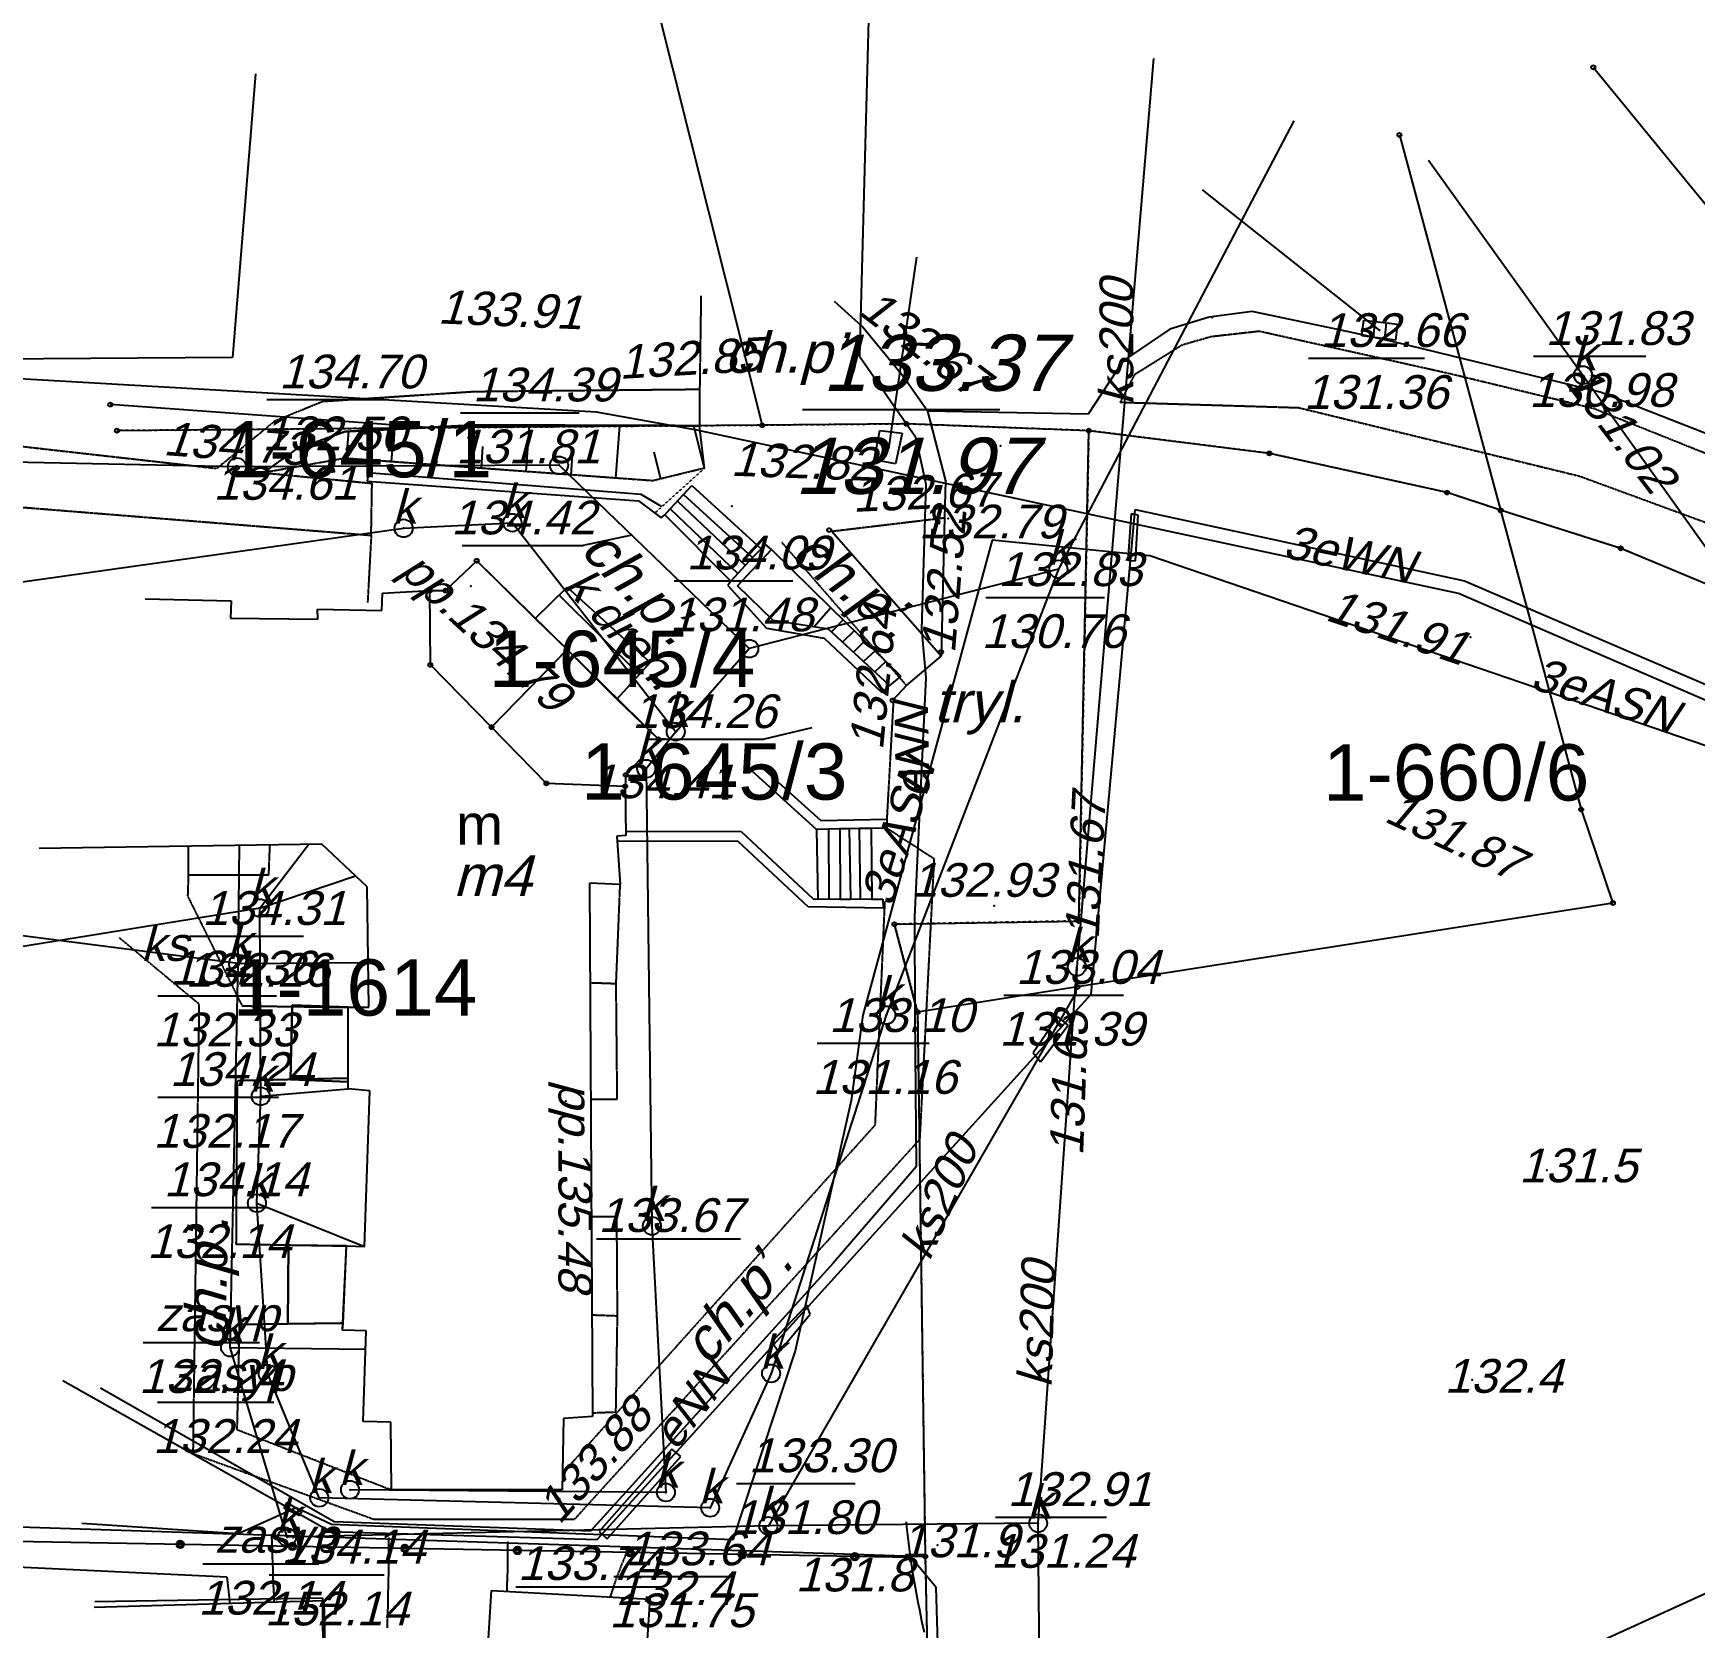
# Model space of a CAD drawing. Header units: millimetres. Extents: x -105266 to 178069, y 491 to 168574.
# Drawn here: x 20663 to 28049, y 103076 to 110165 of the extents above; entities that cross this region are included whole.
import ezdxf
from ezdxf.enums import TextEntityAlignment as Align

# ---------------------------------------------------------------- set-up
doc = ezdxf.new("R2010")
doc.units = ezdxf.units.MM
for name, pattern in [('1', [0]), ('2', [3, 2, -1]), ('BGT', [0]), ('BUD', [0]), ('GDE', [0]), ('GUZ', [1.4, 0.7, -0.7]), ('KOC', [2.8, 2.1, -0.7]), ('KOJ', [0]), ('KOS', [2, 1, -1]), ('SCH', [0]), ('UBE', [2.1, 1.4, -0.7]), ('UPE', [0]), ('UPK', [0]), ('UPT', [0]), ('UPW', [0]), ('WRC', [0]), ('WRP', [4.5, 3, -1.5]), ('WSD', [2.45, 1.75, -0.7]), ('WSQ', [2.45, 1.75, -0.7])]:
    doc.linetypes.add(name, pattern=pattern)
for name, color, linetype in [('DZIALKI', 7, 'GDE'), ('EBTPO_L_2', 154, '1'), ('EBUOA_MZ_T_0', 14, 'Continuous'), ('EBUOA_T_0', 7, 'Continuous'), ('EBUPP_L_0', 7, '1'), ('EBUPP_MZ_L_1', 14, 'BUD'), ('NUMERY_DZIALEK', 7, 'Continuous'), ('PUNKTY', 7, 'Continuous'), ('SDROK_T_0', 7, 'Continuous'), ('SDROK_T_1', 11, 'Continuous'), ('SDRPK_L_0', 7, 'KOJ'), ('SDRPK_L_2', 11, 'KOC'), ('SDRPT_L_1', 7, '1'), ('SZOPO_L_0', 171, '1'), ('UEEOO_T_0', 1, 'Continuous'), ('UEEOO_T_1', 1, 'Continuous'), ('UEEOO_T_2', 1, 'Continuous'), ('UEEPB_L_0', 1, 'UBE'), ('UEEPON_L_0', 1, 'UPE'), ('UEEPON_L_8', 1, '2'), ('UKKOA_T_2', 23, 'Continuous'), ('UKKOC_T_0', 23, 'Continuous'), ('UKKOC_T_2', 14, 'Continuous'), ('UKKOO_T_0', 23, 'Continuous'), ('UKKOO_T_2', 14, 'Continuous'), ('UKKPA_L_0', 23, '1'), ('UKKPA_L_4', 14, '1'), ('UKKPOR_L_0', 14, 'UPK'), ('UTTOC_T_0', 30, 'Continuous'), ('UTTPA_L_0', 30, '1'), ('UTTPO_L_0', 30, 'UPT'), ('UWWPO_L_0', 5, 'UPW'), ('UZYTKI', 90, 'GUZ'), ('WUKOS_T_1', 34, 'Continuous'), ('WUKOS_T_2', 34, 'Continuous'), ('WUKOS_T_4', 34, 'Continuous'), ('WUKPS_L_0', 34, '1'), ('WUKPS_L_2', 34, '1'), ('WUKPS_L_8', 34, '1'), ('WWRPH_L_0', 23, 'WRC'), ('WWRPH_L_1', 23, 'WRP')]:
    doc.layers.add(name, color=color, linetype=linetype)
doc.styles.get("Standard").update_dxf_attribs({"font": 'arial.ttf'})

# ---------------------------------------------------------------- blocks, each defined once
blk = doc.blocks.new('GRO')
at = {"linetype": 'Continuous'}
blk.add_circle((0, 0), 0.09, dxfattribs=at)
blk = doc.blocks.new('WSU')
at = {"linetype": 'Continuous'}
blk.add_circle((0, 0), 0.09, dxfattribs=at)

msp = doc.modelspace()

# ---------------------------------------------------------------- linework, layer by layer
at = {"layer": 'DZIALKI'}
for p, q in [((23401.92, 110417.63), (23902.92, 108421.63)), ((27597.92, 110012.63), (29822.92, 107294.63)), ((26735.92, 109712.63), (27185.92, 108043.63)), ((22434.92, 108409.63), (21004.92, 108513.63)), ((22434.92, 108409.63), (21034.92, 108397.63)), ((23902.92, 108421.63), (22434.92, 108409.63)), ((24544.92, 108427.63), (23902.92, 108421.63)), ((25354.92, 108397.63), (24544.92, 108427.63)), ((25310.92, 106217.63), (25354.92, 108397.63)), ((26157.92, 108296.63), (25354.92, 108397.63)), ((26947.92, 108122.63), (26157.92, 108296.63)), ((27185.92, 108043.63), (26947.92, 108122.63)), ((27185.92, 108043.63), (27543.92, 106713.63)), ((27719.92, 107874.63), (27185.92, 108043.63)), ((28467.92, 107561.63), (27719.92, 107874.63)), ((22495.92, 107686.63), (22633.92, 107819.63)), ((22633.92, 107819.63), (23035.92, 107424.63)), ((22427.92, 107356.63), (22424.92, 107686.63)), ((22424.92, 107686.63), (22495.92, 107686.63)), ((22699.92, 107079.63), (23035.92, 107424.63)), ((23035.92, 107424.63), (23441.92, 107025.63)), ((22699.92, 107079.63), (22427.92, 107356.63)), ((22943.92, 106829.63), (22699.92, 107079.63)), ((23441.92, 107025.63), (23296.92, 106866.63)), ((23293.92, 106816.63), (22943.92, 106829.63)), ((23296.92, 106866.63), (23293.92, 106816.63)), ((27543.92, 106713.63), (27684.92, 106297.63)), ((27684.92, 106297.63), (25304.92, 105924.63)), ((24490.92, 106203.63), (25310.92, 106217.63)), ((24593.92, 105812.63), (24490.92, 106203.63)), ((25304.92, 105924.63), (24593.92, 105812.63)), ((24593.92, 105812.63), (24627.92, 103392.63)), ((20509.92, 103527.63), (24627.92, 103392.63)), ((24627.92, 103392.63), (24680.92, 100854.63))]:
    msp.add_line(p, q, dxfattribs=at)
at = {"layer": 'EBTPO_L_2', "linetype": 'SCH'}
for p, q in [((22148.92, 108209.63), (22149.92, 108192.63)), ((23364.92, 108114.63), (22148.92, 108209.63)), ((22149.92, 108192.63), (22146.92, 108172.63)), ((22146.92, 108172.63), (23353.92, 108085.63)), ((23552.92, 108113.63), (23589.92, 108154.63)), ((23589.92, 108154.63), (23897.92, 107872.63)), ((23353.92, 108085.63), (23453.92, 108010.63)), ((23454.92, 108060.63), (23364.92, 108114.63)), ((23493.92, 108050.63), (23552.92, 108113.63)), ((23525.92, 108083.63), (23828.92, 107797.63)), ((23552.92, 108113.63), (23859.92, 107833.63)), ((23453.92, 108010.63), (23469.92, 108023.63)), ((23469.92, 108023.63), (23493.92, 108050.63)), ((23469.92, 108023.63), (23763.92, 107728.63)), ((23493.92, 108050.63), (23794.92, 107762.63)), ((23793.92, 107708.63), (23944.92, 107869.63)), ((23897.92, 107872.63), (23859.92, 107833.63)), ((23917.92, 107891.63), (23897.92, 107872.63)), ((23944.92, 107869.63), (23917.92, 107891.63)), ((23944.92, 107869.63), (24207.92, 107610.63)), ((23859.92, 107833.63), (23794.92, 107762.63)), ((22893.92, 107562.63), (23035.92, 107701.63)), ((23035.92, 107701.63), (23404.92, 107366.63)), ((23763.92, 107728.63), (23749.92, 107709.63)), ((23749.92, 107709.63), (23922.92, 107519.63)), ((23794.92, 107762.63), (23763.92, 107728.63)), ((23951.92, 107553.63), (23793.92, 107708.63)), ((23000.92, 107666.63), (23356.92, 107313.63)), ((24197.92, 107514.63), (23951.92, 107553.63)), ((24207.92, 107610.63), (24133.92, 107525.63)), ((24207.92, 107610.63), (24519.92, 107306.63)), ((24262.92, 107556.63), (24210.92, 107503.63)), ((23922.92, 107519.63), (24177.92, 107474.63)), ((24177.92, 107474.63), (24434.92, 107233.63)), ((24468.92, 107264.63), (24197.92, 107514.63)), ((24311.92, 107508.63), (24259.92, 107457.63)), ((24358.92, 107463.63), (24308.92, 107412.63)), ((24404.92, 107418.63), (24352.92, 107371.63)), ((23404.92, 107366.63), (23256.92, 107203.63)), ((24452.92, 107371.63), (24402.92, 107323.63)), ((24434.92, 107233.63), (24468.92, 107264.63)), ((24519.92, 107306.63), (24468.92, 107264.63)), ((23856.92, 106885.63), (23886.92, 106913.63)), ((24144.92, 106624.63), (23856.92, 106885.63)), ((23886.92, 106913.63), (24163.92, 106664.63)), ((24163.92, 106664.63), (24456.92, 106670.63)), ((24456.92, 106670.63), (24457.92, 106630.63)), ((23296.92, 106617.63), (23808.92, 106615.63)), ((23808.92, 106615.63), (24129.92, 106316.63)), ((24197.92, 106625.63), (24144.92, 106624.63)), ((24144.92, 106624.63), (24150.92, 106315.63)), ((24248.92, 106627.63), (24197.92, 106625.63)), ((24197.92, 106625.63), (24198.92, 106316.63)), ((24248.92, 106627.63), (24249.92, 106315.63)), ((24289.92, 106627.63), (24248.92, 106627.63)), ((24333.92, 106628.63), (24289.92, 106627.63)), ((24289.92, 106627.63), (24295.92, 106315.63)), ((24386.92, 106629.63), (24333.92, 106628.63)), ((24333.92, 106628.63), (24337.92, 106316.63)), ((24457.92, 106630.63), (24386.92, 106629.63)), ((24386.92, 106629.63), (24389.92, 106315.63)), ((23795.92, 106571.63), (23257.92, 106572.63)), ((24107.92, 106281.63), (23795.92, 106571.63)), ((24129.92, 106316.63), (24150.92, 106315.63)), ((24150.92, 106315.63), (24198.92, 106316.63)), ((24198.92, 106316.63), (24249.92, 106315.63)), ((24249.92, 106315.63), (24295.92, 106315.63)), ((24295.92, 106315.63), (24337.92, 106316.63)), ((24337.92, 106316.63), (24389.92, 106315.63)), ((24389.92, 106315.63), (24438.92, 106315.63)), ((24438.92, 106315.63), (24440.92, 106275.63)), ((24440.92, 106275.63), (24107.92, 106281.63))]:
    msp.add_line(p, q, dxfattribs=at)
at = {"layer": 'EBUPP_L_0', "linetype": '1'}
for p, q in [((22495.92, 107686.63), (22633.92, 107819.63)), ((22633.92, 107819.63), (22893.92, 107562.63)), ((21159.92, 107649.63), (21542.92, 107640.63)), ((21542.92, 107640.63), (21539.92, 107564.63)), ((22211.92, 107598.63), (22214.92, 107674.63)), ((22214.92, 107674.63), (22424.92, 107686.63)), ((22424.92, 107686.63), (22495.92, 107686.63)), ((21539.92, 107564.63), (21927.92, 107559.63)), ((21927.92, 107559.63), (21925.92, 107604.63)), ((21925.92, 107604.63), (22211.92, 107598.63)), ((22893.92, 107562.63), (23035.92, 107424.63)), ((23035.92, 107424.63), (23256.92, 107203.63)), ((23256.92, 107203.63), (23441.92, 107025.63)), ((23441.92, 107025.63), (23296.92, 106866.63)), ((23296.92, 106866.63), (23293.92, 106816.63)), ((23293.92, 106816.63), (23296.92, 106598.63)), ((23296.92, 106598.63), (23256.92, 106595.63)), ((23256.92, 106595.63), (23271.92, 106380.63)), ((21945.92, 106559.63), (20688.92, 106540.63)), ((22146.92, 106369.63), (21945.92, 106559.63)), ((22154.92, 105835.63), (22146.92, 106369.63)), ((23271.92, 106380.63), (23134.92, 106385.63)), ((23134.92, 106385.63), (23148.92, 104015.63)), ((21806.92, 105513.63), (21813.92, 105843.63)), ((21813.92, 105843.63), (22061.92, 105834.63)), ((22061.92, 105834.63), (22154.92, 105835.63)), ((22061.92, 105503.63), (21806.92, 105513.63)), ((22061.92, 105471.63), (22061.92, 105503.63)), ((22158.92, 105463.63), (22061.92, 105471.63)), ((22134.92, 104770.63), (22158.92, 105463.63)), ((21793.92, 104426.63), (21797.92, 104777.63)), ((21797.92, 104777.63), (22055.92, 104773.63)), ((22055.92, 104773.63), (22134.92, 104770.63)), ((22039.92, 104429.63), (21793.92, 104426.63)), ((22037.92, 104398.63), (22039.92, 104429.63)), ((22142.92, 104395.63), (22037.92, 104398.63)), ((22128.92, 103993.63), (22142.92, 104395.63)), ((23019.92, 104006.63), (23013.92, 103689.63)), ((23148.92, 104015.63), (23019.92, 104006.63)), ((22252.92, 103989.63), (22128.92, 103993.63)), ((22255.92, 103688.63), (22252.92, 103989.63)), ((23013.92, 103689.63), (22255.92, 103688.63)), ((20932.92, 103167.63), (21953.92, 103196.63)), ((21953.92, 103196.63), (21969.92, 102508.63)), ((22674.92, 102858.63), (22699.92, 103241.63)), ((22699.92, 103241.63), (23403.92, 103203.63)), ((23403.92, 103203.63), (23376.92, 102809.63))]:
    msp.add_line(p, q, dxfattribs=at)
at = {"layer": 'EBUPP_MZ_L_1', "linetype": 'BUD'}
for p, q in [((22495.92, 107686.63), (22633.92, 107819.63)), ((22633.92, 107819.63), (22893.92, 107562.63)), ((21159.92, 107649.63), (21542.92, 107640.63)), ((21542.92, 107640.63), (21539.92, 107564.63)), ((22211.92, 107598.63), (22214.92, 107674.63)), ((22214.92, 107674.63), (22424.92, 107686.63)), ((22424.92, 107686.63), (22495.92, 107686.63)), ((21539.92, 107564.63), (21927.92, 107559.63)), ((21927.92, 107559.63), (21925.92, 107604.63)), ((21925.92, 107604.63), (22211.92, 107598.63)), ((22893.92, 107562.63), (23035.92, 107424.63)), ((23035.92, 107424.63), (23256.92, 107203.63)), ((23256.92, 107203.63), (23441.92, 107025.63)), ((23441.92, 107025.63), (23296.92, 106866.63)), ((23296.92, 106866.63), (23293.92, 106816.63)), ((23293.92, 106816.63), (23296.92, 106598.63)), ((23296.92, 106598.63), (23256.92, 106595.63)), ((23256.92, 106595.63), (23271.92, 106380.63)), ((21945.92, 106559.63), (20688.92, 106540.63)), ((22146.92, 106369.63), (21945.92, 106559.63)), ((22154.92, 105835.63), (22146.92, 106369.63)), ((23271.92, 106380.63), (23134.92, 106385.63)), ((23134.92, 106385.63), (23148.92, 104015.63)), ((21813.92, 105843.63), (21806.92, 105513.63)), ((22061.92, 105834.63), (21813.92, 105843.63)), ((22061.92, 105834.63), (22154.92, 105835.63)), ((22061.92, 105518.63), (22061.92, 105834.63)), ((21806.92, 105513.63), (22061.92, 105503.63)), ((22061.92, 105503.63), (22061.92, 105518.63)), ((22061.92, 105471.63), (22061.92, 105503.63)), ((22158.92, 105463.63), (22061.92, 105471.63)), ((22134.92, 104770.63), (22158.92, 105463.63)), ((21797.92, 104777.63), (21793.92, 104426.63)), ((22055.92, 104773.63), (21797.92, 104777.63)), ((22037.92, 104398.63), (22055.92, 104773.63)), ((22039.92, 104429.63), (22055.92, 104773.63)), ((22055.92, 104773.63), (22134.92, 104770.63)), ((21793.92, 104426.63), (22039.92, 104429.63)), ((22142.92, 104395.63), (22037.92, 104398.63)), ((22128.92, 103993.63), (22142.92, 104395.63)), ((23019.92, 104006.63), (23013.92, 103689.63)), ((23148.92, 104015.63), (23019.92, 104006.63)), ((22252.92, 103989.63), (22128.92, 103993.63)), ((22255.92, 103688.63), (22252.92, 103989.63)), ((23013.92, 103689.63), (22255.92, 103688.63)), ((20936.92, 103192.63), (21948.92, 103208.63)), ((21948.92, 103208.63), (21953.92, 102100.63))]:
    msp.add_line(p, q, dxfattribs=at)
at = {"layer": 'SDRPK_L_0', "linetype": 'KOJ'}
for p, q in [((24347.92, 108860.63), (24223.92, 108971.63)), ((25889.92, 108901.63), (25714.92, 108848.63)), ((26080.92, 108927.63), (25889.92, 108901.63)), ((26523.92, 108833.63), (26080.92, 108927.63)), ((24531.92, 108637.63), (24347.92, 108860.63)), ((25714.92, 108848.63), (25507.92, 108707.63)), ((26722.92, 108789.63), (26523.92, 108833.63)), ((27628.92, 108568.63), (26722.92, 108789.63)), ((25507.92, 108707.63), (25351.92, 108471.63)), ((24637.92, 108484.63), (24531.92, 108637.63)), ((28491.92, 108229.63), (27628.92, 108568.63)), ((24637.92, 108484.63), (24717.92, 108174.63)), ((25351.92, 108471.63), (24637.92, 108484.63)), ((24717.92, 108174.63), (24712.92, 108010.63)), ((24712.92, 108010.63), (24698.92, 107395.63)), ((24698.92, 107395.63), (24211.92, 107950.63)), ((24544.92, 107264.63), (24698.92, 107395.63)), ((24544.92, 107264.63), (24482.92, 107197.63))]:
    msp.add_line(p, q, dxfattribs=at)
at = {"layer": 'SDRPK_L_2', "linetype": 'KOC'}
for p, q in [((23630.92, 108997.63), (23624.92, 108580.63)), ((25769.92, 108779.63), (25898.92, 108816.63)), ((25898.92, 108816.63), (26112.92, 108840.63)), ((26112.92, 108840.63), (26952.92, 108653.63)), ((25560.92, 108649.63), (25769.92, 108779.63)), ((26952.92, 108653.63), (27597.92, 108497.63)), ((23624.92, 108580.63), (22622.92, 108570.63)), ((23624.92, 108580.63), (23624.92, 108419.63)), ((25494.92, 108522.63), (25560.92, 108649.63)), ((21948.92, 108526.63), (21735.92, 108439.63)), ((22622.92, 108570.63), (21948.92, 108526.63)), ((26287.92, 108498.63), (25494.92, 108522.63)), ((21735.92, 108439.63), (21477.92, 108228.63)), ((27535.92, 108194.63), (26287.92, 108498.63)), ((27597.92, 108497.63), (28463.92, 108150.63)), ((21477.92, 108228.63), (19953.92, 108400.63)), ((22047.92, 108393.63), (21832.92, 108315.63)), ((22634.92, 108422.63), (22047.92, 108393.63)), ((23624.92, 108419.63), (22634.92, 108422.63)), ((21832.92, 108315.63), (21686.92, 108210.63)), ((21686.92, 108210.63), (22168.92, 108163.63)), ((22164.92, 107932.63), (22168.92, 108163.63)), ((28363.92, 107890.63), (27535.92, 108194.63)), ((20321.92, 108080.63), (22164.92, 107932.63)), ((24211.92, 107950.63), (24712.92, 108010.63)), ((22164.92, 107932.63), (22148.92, 107633.63)), ((24544.92, 107264.63), (23990.92, 107900.63)), ((24486.92, 107209.63), (24456.92, 106670.63)), ((24457.92, 106630.63), (24666.92, 106495.63)), ((21351.92, 106550.63), (21351.92, 106423.63)), ((21709.92, 106423.63), (21714.92, 106555.63)), ((24666.92, 106495.63), (24602.92, 105246.63)), ((21351.92, 106423.63), (21348.92, 106328.63)), ((21351.92, 106423.63), (21709.92, 106423.63)), ((23253.92, 105938.63), (23271.92, 106380.63)), ((21348.92, 106328.63), (21590.92, 105840.63)), ((24405.92, 105311.63), (24448.92, 106304.63)), ((21400.92, 105847.63), (21045.92, 106142.63)), ((23253.92, 105938.63), (23136.92, 105942.63)), ((23258.92, 105425.63), (23253.92, 105938.63)), ((21373.92, 103848.63), (21400.92, 105847.63)), ((21590.92, 105840.63), (22061.92, 105834.63)), ((21568.92, 105507.63), (21563.92, 104781.63)), ((22061.92, 105518.63), (21568.92, 105507.63)), ((23139.92, 105425.63), (23258.92, 105425.63)), ((23015.92, 103762.63), (24405.92, 105311.63)), ((24602.92, 105246.63), (23067.92, 103557.63)), ((23256.92, 104902.63), (23143.92, 104902.63)), ((23259.92, 104461.63), (23256.92, 104902.63)), ((21563.92, 104781.63), (22055.92, 104773.63)), ((23259.92, 104461.63), (23145.92, 104465.63)), ((23252.92, 104035.63), (23259.92, 104461.63)), ((21578.92, 104423.63), (21567.92, 103957.63)), ((22039.92, 104429.63), (21578.92, 104423.63)), ((23147.92, 104031.63), (23252.92, 104035.63)), ((21567.92, 103957.63), (22255.92, 103688.63)), ((22175.92, 103557.63), (21373.92, 103848.63)), ((23067.92, 103557.63), (22175.92, 103557.63))]:
    msp.add_line(p, q, dxfattribs=at)
at = {"layer": 'SDRPT_L_1', "linetype": 'KOS'}
msp.add_line((23645.92, 108230.63), (23426.92, 108033.63), dxfattribs=at)
at = {"layer": 'SZOPO_L_0', "linetype": 'BGT'}
for p, q in [((26949.92, 102707.63), (28961.92, 103623.63)), ((24564.92, 103388.63), (20481.92, 103461.63)), ((24675.92, 103254.63), (24564.92, 103388.63)), ((24753.92, 100906.63), (24675.92, 103254.63))]:
    msp.add_line(p, q, dxfattribs=at)
for centre, radius in [((21315.92, 103446.63), 17), ((21315.92, 103446.63), 10), ((21814.92, 103437.63), 17), ((21814.92, 103437.63), 10), ((22314.92, 103428.63), 17), ((22314.92, 103428.63), 10), ((22814.92, 103419.63), 17), ((22814.92, 103419.63), 10), ((23314.92, 103410.63), 17), ((23314.92, 103410.63), 10), ((23814.92, 103401.63), 17), ((23814.92, 103401.63), 10), ((24314.92, 103392.63), 17), ((24314.92, 103392.63), 10)]:
    msp.add_circle(centre, radius, dxfattribs=at)
at = {"layer": 'UEEPB_L_0', "linetype": '1'}
for p, q in [((25543.92, 108027.63), (25527.92, 107821.63)), ((25573.92, 108021.63), (25543.92, 108027.63)), ((25562.92, 107818.63), (25573.92, 108021.63)), ((25527.92, 107821.63), (25562.92, 107818.63)), ((25217.92, 105791.63), (25107.92, 105632.63)), ((25263.92, 105754.63), (25217.92, 105791.63)), ((25140.92, 105591.63), (25263.92, 105754.63)), ((25107.92, 105632.63), (25140.92, 105591.63)), ((24101.92, 104510.63), (23945.92, 104346.63)), ((23976.92, 104301.63), (24116.92, 104469.63)), ((24116.92, 104469.63), (24101.92, 104510.63)), ((23945.92, 104346.63), (23976.92, 104301.63)), ((23501.92, 103870.63), (23177.92, 103503.63)), ((23540.92, 103837.63), (23501.92, 103870.63)), ((23213.92, 103471.63), (23540.92, 103837.63)), ((21789.92, 103631.63), (21776.92, 103608.63)), ((21855.92, 103592.63), (21789.92, 103631.63)), ((21776.92, 103608.63), (21845.92, 103574.63)), ((21845.92, 103574.63), (21855.92, 103592.63)), ((23177.92, 103503.63), (23213.92, 103471.63))]:
    msp.add_line(p, q, dxfattribs=at)
at = {"layer": 'UEEPON_L_0', "linetype": 'UPE'}
for p, q in [((24376.92, 110279.63), (24335.92, 108728.63)), ((21649.92, 109983.63), (21548.92, 108723.63)), ((24335.92, 108728.63), (24584.92, 108369.63)), ((21548.92, 108723.63), (16929.92, 108687.63)), ((23165.92, 108479.63), (20497.92, 108633.63)), ((23611.92, 108400.63), (23165.92, 108479.63)), ((26997.92, 107673.63), (23611.92, 108400.63)), ((24584.92, 108369.63), (24629.92, 108159.63)), ((24629.92, 108159.63), (24611.92, 107515.63)), ((24925.92, 107910.63), (24349.92, 105799.63)), ((25625.92, 107840.63), (24925.92, 107910.63)), ((28998.92, 106688.63), (25625.92, 107840.63)), ((29868.92, 106432.63), (26997.92, 107673.63)), ((24611.92, 107515.63), (24630.92, 107299.63)), ((24630.92, 107299.63), (24579.92, 106236.63)), ((24579.92, 106236.63), (24581.92, 105801.63)), ((24349.92, 105799.63), (24297.92, 105420.63)), ((24581.92, 105801.63), (24586.92, 105125.63)), ((24297.92, 105420.63), (24049.92, 104306.63)), ((24586.92, 105125.63), (24218.92, 104697.63)), ((24218.92, 104697.63), (23139.92, 103505.63)), ((24049.92, 104306.63), (23771.92, 103467.63)), ((21999.92, 103546.63), (20961.92, 104141.63)), ((21831.92, 103608.63), (21572.92, 103493.63)), ((21988.92, 103535.63), (21831.92, 103608.63)), ((21572.92, 103493.63), (20877.92, 103539.63)), ((23771.92, 103467.63), (21988.92, 103535.63)), ((23139.92, 103505.63), (21999.92, 103546.63))]:
    msp.add_line(p, q, dxfattribs=at)
at = {"layer": 'UEEPON_L_8', "linetype": '1'}
for p, q in [((25365.92, 105892.63), (25560.92, 108046.63)), ((25560.92, 108046.63), (27025.92, 107730.63)), ((27025.92, 107730.63), (30270.92, 106334.63)), ((23169.92, 103468.63), (25365.92, 105892.63)), ((20793.92, 104174.63), (21983.92, 103504.63)), ((21983.92, 103504.63), (23169.92, 103468.63))]:
    msp.add_line(p, q, dxfattribs=at)
at = {"layer": 'UKKOC_T_0', "linetype": 'Continuous'}
msp.add_line((26331.92, 108719.63), (26846.92, 108719.63), dxfattribs=at)
at = {"layer": 'UKKOC_T_2', "linetype": 'Continuous'}
for p, q in [((27331.92, 108728.63), (27830.92, 108728.63)), ((21700.92, 108535.63), (22232.92, 108535.63)), ((22561.92, 108477.63), (23088.92, 108477.63)), ((23323.92, 107932.63), (23106.92, 107886.63)), ((22569.92, 107886.63), (23106.92, 107886.63)), ((23511.92, 107730.63), (24038.92, 107730.63)), ((24897.92, 107656.63), (25424.92, 107656.63)), ((24123.92, 107076.63), (23911.92, 107025.63)), ((23385.92, 107025.63), (23911.92, 107025.63)), ((21358.92, 106150.63), (21863.92, 106150.63)), ((21216.92, 105885.63), (21743.92, 105885.63)), ((24976.92, 105888.63), (25508.92, 105888.63)), ((24146.92, 105674.63), (24645.92, 105674.63)), ((21215.92, 105434.63), (21752.92, 105434.63)), ((21188.92, 104944.63), (21699.92, 104944.63)), ((21151.92, 104344.63), (21668.92, 104344.63)), ((21214.92, 104078.63), (21731.92, 104078.63)), ((23788.92, 103717.63), (24315.92, 103717.63)), ((24939.92, 103567.63), (25433.92, 103567.63)), ((21415.92, 103359.63), (21932.92, 103359.63)), ((21710.92, 103311.63), (22221.92, 103311.63)), ((23242.92, 103303.63), (23769.92, 103303.63))]:
    msp.add_line(p, q, dxfattribs=at)
at = {"layer": 'UKKPA_L_0', "linetype": '1'}
for p, q in [((26568.92, 108818.63), (26577.92, 108888.63)), ((26577.92, 108888.63), (26726.92, 108870.63)), ((26626.92, 108882.63), (26618.92, 108812.63)), ((26676.92, 108876.63), (26668.92, 108806.63)), ((26717.92, 108800.63), (26568.92, 108818.63)), ((26726.92, 108870.63), (26717.92, 108800.63))]:
    msp.add_line(p, q, dxfattribs=at)
msp.add_point((26647.92, 108844.63), dxfattribs=at)
at = {"layer": 'UKKPA_L_4'}
for centre in [(27551.92, 108644.63), (22999.92, 108243.63), (21567.92, 108236.63), (22308.92, 107963.63), (22792.92, 107988.63), (25219.92, 107781.63), (23845.92, 107428.63), (23518.92, 107059.63), (23387.92, 106894.63), (21669.92, 106275.63), (21572.92, 106028.63), (25301.92, 106013.63), (24454.92, 105799.63), (21673.92, 105438.63), (21656.92, 104963.63), (23412.92, 104862.63), (21537.92, 104321.63), (21704.92, 104205.63), (23942.92, 104206.63), (22070.92, 103689.63), (23474.92, 103677.63), (21933.92, 103653.63), (23671.92, 103609.63), (23930.92, 103528.63), (25129.92, 103540.63), (21790.92, 103478.63)]:
    msp.add_circle(centre, 40, dxfattribs=at)
for p in [(27551.92, 108644.63), (21567.92, 108236.63), (22999.92, 108243.63), (22792.92, 107988.63), (22308.92, 107963.63), (25219.92, 107781.63), (23845.92, 107428.63), (23518.92, 107059.63), (23387.92, 106894.63), (21669.92, 106275.63), (21572.92, 106028.63), (25301.92, 106013.63), (24454.92, 105799.63), (21673.92, 105438.63), (21656.92, 104963.63), (23412.92, 104862.63), (21537.92, 104321.63), (21704.92, 104205.63), (23942.92, 104206.63), (21933.92, 103653.63), (22070.92, 103689.63), (23474.92, 103677.63), (23671.92, 103609.63), (23930.92, 103528.63), (25129.92, 103540.63), (21790.92, 103478.63)]:
    msp.add_point(p, dxfattribs=at)
at = {"layer": 'UKKPOR_L_0', "linetype": 'UPK'}
for p, q in [((25642.92, 110051.63), (25301.92, 106013.63)), ((26265.92, 109775.63), (25219.92, 107781.63)), ((26864.92, 109599.63), (27551.92, 108644.63)), ((26647.92, 108844.63), (25859.92, 109468.63)), ((27551.92, 108644.63), (28532.92, 107268.63)), ((21567.92, 108236.63), (20393.92, 108260.63)), ((22999.92, 108243.63), (21567.92, 108236.63)), ((23845.92, 107428.63), (22999.92, 108243.63)), ((22308.92, 107963.63), (22792.92, 107988.63)), ((22792.92, 107988.63), (23518.92, 107059.63)), ((20331.92, 107686.63), (22308.92, 107963.63)), ((25219.92, 107781.63), (23845.92, 107428.63)), ((25219.92, 107781.63), (24454.92, 105799.63)), ((23518.92, 107059.63), (23845.92, 107428.63)), ((23518.92, 107059.63), (23387.92, 106894.63)), ((23387.92, 106894.63), (23412.92, 104862.63)), ((21572.92, 106028.63), (21579.92, 106554.63)), ((21669.92, 106275.63), (21886.92, 106558.63)), ((21669.92, 106275.63), (22094.92, 106418.63)), ((21572.92, 106028.63), (19533.92, 106290.63)), ((21669.92, 106275.63), (20453.92, 106078.63)), ((21673.92, 105438.63), (21669.92, 106275.63)), ((21537.92, 104321.63), (21572.92, 106028.63)), ((21572.92, 106028.63), (22151.92, 106033.63)), ((25129.92, 103540.63), (25301.92, 106013.63)), ((25301.92, 106013.63), (25297.92, 105898.63)), ((25297.92, 105898.63), (23930.92, 103528.63)), ((24454.92, 105799.63), (23942.92, 104206.63)), ((21656.92, 104963.63), (21673.92, 105438.63)), ((21673.92, 105438.63), (22061.92, 105471.63)), ((21656.92, 104963.63), (22134.92, 104770.63)), ((21704.92, 104205.63), (21656.92, 104963.63)), ((23412.92, 104862.63), (23474.92, 103677.63)), ((21537.92, 104321.63), (22140.92, 104314.63)), ((21790.92, 103478.63), (21537.92, 104321.63)), ((21933.92, 103653.63), (21704.92, 104205.63)), ((23942.92, 104206.63), (23671.92, 103609.63)), ((23671.92, 103609.63), (21933.92, 103653.63)), ((23474.92, 103677.63), (22070.92, 103689.63)), ((23930.92, 103528.63), (21790.92, 103478.63)), ((25129.92, 103540.63), (23930.92, 103528.63)), ((25156.92, 100910.63), (25129.92, 103540.63))]:
    msp.add_line(p, q, dxfattribs=at)
at = {"layer": 'UTTOC_T_0', "linetype": 'Continuous'}
msp.add_line((24081.92, 108491.63), (24958.92, 108491.63), dxfattribs=at)
at = {"layer": 'UTTPA_L_0', "linetype": '1'}
for p, q in [((24400.92, 108268.63), (24425.92, 108398.63)), ((24425.92, 108398.63), (24525.92, 108386.63)), ((24525.92, 108386.63), (24495.92, 108249.63)), ((24495.92, 108249.63), (24400.92, 108268.63))]:
    msp.add_line(p, q, dxfattribs=at)
at = {"layer": 'UTTPO_L_0', "linetype": 'UPT'}
msp.add_line((24588.92, 109169.63), (24463.92, 108317.63), dxfattribs=at)
at = {"layer": 'UWWPO_L_0', "linetype": 'UPW'}
for p, q in [((19483.92, 103398.63), (21523.92, 103302.63)), ((21523.92, 103302.63), (21535.92, 103184.63))]:
    msp.add_line(p, q, dxfattribs=at)
at = {"layer": 'UZYTKI'}
for p, q in [((22434.92, 108409.63), (21034.92, 108397.63)), ((23902.92, 108421.63), (22434.92, 108409.63)), ((24544.92, 108427.63), (23902.92, 108421.63)), ((25354.92, 108397.63), (24544.92, 108427.63)), ((25354.92, 108397.63), (25310.92, 106217.63)), ((26157.92, 108296.63), (25354.92, 108397.63)), ((26947.92, 108122.63), (26157.92, 108296.63)), ((27185.92, 108043.63), (26947.92, 108122.63)), ((27719.92, 107874.63), (27185.92, 108043.63)), ((28467.92, 107561.63), (27719.92, 107874.63)), ((25310.92, 106217.63), (24490.92, 106203.63)), ((24490.92, 106203.63), (24593.92, 105812.63)), ((24593.92, 105812.63), (24627.92, 103392.63)), ((24627.92, 103392.63), (24680.92, 100854.63))]:
    msp.add_line(p, q, dxfattribs=at)
at = {"layer": 'WUKPS_L_0', "linetype": '1'}
msp.add_point((25902.92, 108900.63), dxfattribs=at)
at = {"layer": 'WUKPS_L_2', "linetype": 'WSD'}
for p, q in [((21832.92, 108315.63), (22047.92, 108393.63)), ((22047.92, 108393.63), (22634.92, 108422.63)), ((22634.92, 108422.63), (23624.92, 108419.63))]:
    msp.add_line(p, q, dxfattribs=at)
at = {"layer": 'WUKPS_L_2', "linetype": '1'}
for p, q in [((22055.92, 108273.63), (22064.92, 108394.63)), ((22454.92, 108244.63), (22467.92, 108414.63)), ((22853.92, 108215.63), (22868.92, 108421.63)), ((23252.92, 108186.63), (23269.92, 108420.63)), ((23645.92, 108230.63), (23599.92, 108419.63)), ((23645.92, 108230.63), (23624.92, 108419.63)), ((21686.92, 108210.63), (21832.92, 108315.63)), ((22255.92, 108259.63), (22260.92, 108331.63)), ((22654.92, 108230.63), (22661.92, 108326.63)), ((23053.92, 108201.63), (23061.92, 108311.63)), ((23451.92, 108182.63), (23422.92, 108301.63)), ((21858.92, 108241.63), (21851.92, 108280.63))]:
    msp.add_line(p, q, dxfattribs=at)
at = {"layer": 'WUKPS_L_2', "linetype": 'WSQ'}
for p, q in [((22047.92, 108274.63), (21686.92, 108210.63)), ((23416.92, 108174.63), (22047.92, 108274.63)), ((23645.92, 108230.63), (23416.92, 108174.63))]:
    msp.add_line(p, q, dxfattribs=at)
at = {"layer": 'WUKPS_L_8', "linetype": '1'}
for p in [(24961.92, 108329.63), (23767.92, 108061.63), (24729.92, 108006.63), (22607.92, 107706.63), (27051.92, 107479.63), (26744.92, 106637.63), (24933.92, 106285.63), (23030.92, 105416.63), (27390.92, 105109.63), (27059.92, 104178.63), (23001.92, 103648.63), (24681.92, 103443.63), (24560.92, 103371.63), (23360.92, 103299.63)]:
    msp.add_point(p, dxfattribs=at)
at = {"layer": 'WWRPH_L_0', "linetype": 'WRC'}
for p, q in [((21723.92, 103487.63), (21723.92, 103488.63)), ((21723.92, 103486.63), (21723.92, 103487.63)), ((21723.92, 103485.63), (21723.92, 103486.63)), ((21723.92, 103484.63), (21723.92, 103485.63)), ((21723.92, 103483.63), (21723.92, 103484.63)), ((21723.92, 103482.63), (21723.92, 103483.63)), ((21723.92, 103481.63), (21723.92, 103482.63)), ((21723.92, 103480.63), (21723.92, 103481.63)), ((24542.92, 103546.63), (24544.92, 103522.63)), ((24544.92, 103522.63), (24547.92, 103499.63)), ((24547.92, 103499.63), (24549.92, 103475.63)), ((21723.92, 103478.63), (21723.92, 103480.63)), ((21723.92, 103477.63), (21723.92, 103478.63)), ((21723.92, 103475.63), (21723.92, 103477.63)), ((21723.92, 103473.63), (21723.92, 103475.63)), ((21723.92, 103471.63), (21723.92, 103473.63)), ((21724.92, 103470.63), (21723.92, 103471.63)), ((21724.92, 103467.63), (21724.92, 103470.63)), ((21724.92, 103465.63), (21724.92, 103467.63)), ((21724.92, 103463.63), (21724.92, 103465.63)), ((21724.92, 103461.63), (21724.92, 103463.63)), ((21724.92, 103458.63), (21724.92, 103461.63)), ((21724.92, 103455.63), (21724.92, 103458.63)), ((21724.92, 103452.63), (21724.92, 103455.63)), ((21724.92, 103450.63), (21724.92, 103452.63)), ((21724.92, 103446.63), (21724.92, 103450.63)), ((21724.92, 103443.63), (21724.92, 103446.63)), ((21724.92, 103440.63), (21724.92, 103443.63)), ((21725.92, 103437.63), (21724.92, 103440.63)), ((21725.92, 103433.63), (21725.92, 103437.63)), ((21725.92, 103429.63), (21725.92, 103433.63)), ((21725.92, 103425.63), (21725.92, 103429.63)), ((21725.92, 103422.63), (21725.92, 103425.63)), ((21725.92, 103417.63), (21725.92, 103422.63)), ((21725.92, 103413.63), (21725.92, 103417.63)), ((21725.92, 103409.63), (21725.92, 103413.63)), ((21726.92, 103404.63), (21725.92, 103409.63)), ((22772.92, 103454.63), (22772.92, 103455.63)), ((22772.92, 103453.63), (22772.92, 103454.63)), ((22772.92, 103452.63), (22772.92, 103453.63)), ((22772.92, 103451.63), (22772.92, 103452.63)), ((22772.92, 103450.63), (22772.92, 103451.63)), ((22772.92, 103449.63), (22772.92, 103450.63)), ((22772.92, 103448.63), (22772.92, 103449.63)), ((22772.92, 103447.63), (22772.92, 103448.63)), ((22772.92, 103446.63), (22772.92, 103447.63)), ((22772.92, 103444.63), (22772.92, 103446.63)), ((22772.92, 103443.63), (22772.92, 103444.63)), ((22772.92, 103441.63), (22772.92, 103443.63)), ((22772.92, 103440.63), (22772.92, 103441.63)), ((22772.92, 103438.63), (22772.92, 103440.63)), ((22772.92, 103436.63), (22772.92, 103438.63)), ((22772.92, 103434.63), (22772.92, 103436.63)), ((22772.92, 103432.63), (22772.92, 103434.63)), ((22772.92, 103430.63), (22772.92, 103432.63)), ((22772.92, 103428.63), (22772.92, 103430.63)), ((22772.92, 103426.63), (22772.92, 103428.63)), ((22772.92, 103424.63), (22772.92, 103426.63)), ((22772.92, 103421.63), (22772.92, 103424.63)), ((22772.92, 103419.63), (22772.92, 103421.63)), ((22772.92, 103416.63), (22772.92, 103419.63)), ((22772.92, 103413.63), (22772.92, 103416.63)), ((22772.92, 103410.63), (22772.92, 103413.63)), ((22772.92, 103408.63), (22772.92, 103410.63)), ((22772.92, 103405.63), (22772.92, 103408.63)), ((24549.92, 103475.63), (24552.92, 103451.63)), ((24552.92, 103451.63), (24555.92, 103427.63)), ((24555.92, 103427.63), (24558.92, 103403.63)), ((21726.92, 103400.63), (21726.92, 103404.63)), ((21726.92, 103395.63), (21726.92, 103400.63)), ((21726.92, 103390.63), (21726.92, 103395.63)), ((21726.92, 103385.63), (21726.92, 103390.63)), ((21726.92, 103380.63), (21726.92, 103385.63)), ((21727.92, 103374.63), (21726.92, 103380.63)), ((21727.92, 103369.63), (21727.92, 103374.63)), ((21727.92, 103363.63), (21727.92, 103369.63)), ((21727.92, 103357.63), (21727.92, 103363.63)), ((21727.92, 103351.63), (21727.92, 103357.63)), ((21728.92, 103345.63), (21727.92, 103351.63)), ((21728.92, 103339.63), (21728.92, 103345.63)), ((21728.92, 103332.63), (21728.92, 103339.63)), ((22771.92, 103359.63), (22772.92, 103363.63)), ((22771.92, 103355.63), (22771.92, 103359.63)), ((22771.92, 103350.63), (22771.92, 103355.63)), ((22771.92, 103346.63), (22771.92, 103350.63)), ((22771.92, 103342.63), (22771.92, 103346.63)), ((22771.92, 103337.63), (22771.92, 103342.63)), ((22771.92, 103333.63), (22771.92, 103337.63)), ((22772.92, 103402.63), (22772.92, 103405.63)), ((22772.92, 103398.63), (22772.92, 103402.63)), ((22772.92, 103395.63), (22772.92, 103398.63)), ((22772.92, 103392.63), (22772.92, 103395.63)), ((22772.92, 103389.63), (22772.92, 103392.63)), ((22772.92, 103385.63), (22772.92, 103389.63)), ((22772.92, 103382.63), (22772.92, 103385.63)), ((22772.92, 103378.63), (22772.92, 103382.63)), ((22772.92, 103374.63), (22772.92, 103378.63)), ((22772.92, 103370.63), (22772.92, 103374.63)), ((22772.92, 103367.63), (22772.92, 103370.63)), ((22772.92, 103363.63), (22772.92, 103367.63)), ((24558.92, 103403.63), (24562.92, 103379.63)), ((24562.92, 103379.63), (24566.92, 103354.63)), ((24566.92, 103354.63), (24569.92, 103330.63)), ((21728.92, 103326.63), (21728.92, 103332.63)), ((21728.92, 103319.63), (21728.92, 103326.63)), ((21729.92, 103312.63), (21728.92, 103319.63)), ((21729.92, 103305.63), (21729.92, 103312.63)), ((21729.92, 103298.63), (21729.92, 103305.63)), ((21729.92, 103290.63), (21729.92, 103298.63)), ((21730.92, 103283.63), (21729.92, 103290.63)), ((21730.92, 103275.63), (21730.92, 103283.63)), ((21730.92, 103267.63), (21730.92, 103275.63)), ((21730.92, 103259.63), (21730.92, 103267.63)), ((22769.92, 103278.63), (22770.92, 103283.63)), ((22769.92, 103272.63), (22769.92, 103278.63)), ((22769.92, 103267.63), (22769.92, 103272.63)), ((22769.92, 103261.63), (22769.92, 103267.63)), ((22769.92, 103255.63), (22769.92, 103261.63)), ((22770.92, 103314.63), (22771.92, 103319.63)), ((22770.92, 103309.63), (22770.92, 103314.63)), ((22770.92, 103304.63), (22770.92, 103309.63)), ((22770.92, 103299.63), (22770.92, 103304.63)), ((22770.92, 103294.63), (22770.92, 103299.63)), ((22770.92, 103288.63), (22770.92, 103294.63)), ((22770.92, 103283.63), (22770.92, 103288.63)), ((22771.92, 103328.63), (22771.92, 103333.63)), ((22771.92, 103323.63), (22771.92, 103328.63)), ((22771.92, 103319.63), (22771.92, 103323.63)), ((24569.92, 103330.63), (24573.92, 103305.63)), ((24573.92, 103305.63), (24578.92, 103281.63)), ((24578.92, 103281.63), (24582.92, 103256.63)), ((21731.92, 103251.63), (21730.92, 103259.63)), ((21731.92, 103243.63), (21731.92, 103251.63)), ((21731.92, 103234.63), (21731.92, 103243.63)), ((21732.92, 103226.63), (21731.92, 103234.63)), ((21732.92, 103217.63), (21732.92, 103226.63)), ((21732.92, 103208.63), (21732.92, 103217.63)), ((21733.92, 103198.63), (21732.92, 103208.63)), ((21733.92, 103189.63), (21733.92, 103198.63)), ((22768.92, 103250.63), (22769.92, 103255.63)), ((22768.92, 103244.63), (22768.92, 103250.63)), ((22768.92, 103238.63), (22768.92, 103244.63)), ((24582.92, 103256.63), (24587.92, 103231.63)), ((24587.92, 103231.63), (24591.92, 103206.63)), ((24591.92, 103206.63), (24596.92, 103182.63)), ((24596.92, 103182.63), (24601.92, 103157.63)), ((24601.92, 103157.63), (24606.92, 103131.63)), ((24606.92, 103131.63), (24611.92, 103106.63)), ((24611.92, 103106.63), (24617.92, 103081.63)), ((24617.92, 103081.63), (24622.92, 103056.63))]:
    msp.add_line(p, q, dxfattribs=at)
for p in [(21723.92, 103488.63), (21723.92, 103487.63), (21723.92, 103486.63), (22772.92, 103455.63), (22772.92, 103454.63), (22772.92, 103453.63)]:
    msp.add_point(p, dxfattribs=at)
at = {"layer": 'WWRPH_L_1', "linetype": 'WRP'}
for p, q in [((22242.92, 103471.63), (22242.92, 103472.63)), ((22242.92, 103470.63), (22242.92, 103471.63)), ((22242.92, 103468.63), (22242.92, 103470.63)), ((22242.92, 103466.63), (22242.92, 103468.63)), ((22242.92, 103463.63), (22242.92, 103466.63)), ((22242.92, 103460.63), (22242.92, 103463.63)), ((22242.92, 103456.63), (22242.92, 103460.63)), ((22242.92, 103452.63), (22242.92, 103456.63)), ((22242.92, 103447.63), (22242.92, 103452.63)), ((22242.92, 103442.63), (22242.92, 103447.63)), ((22242.92, 103436.63), (22242.92, 103442.63)), ((22242.92, 103430.63), (22242.92, 103436.63)), ((22242.92, 103423.63), (22242.92, 103430.63)), ((22242.92, 103416.63), (22242.92, 103423.63)), ((22242.92, 103408.63), (22242.92, 103416.63)), ((22242.92, 103400.63), (22242.92, 103408.63)), ((23301.92, 103413.63), (23298.92, 103407.63)), ((23303.92, 103419.63), (23301.92, 103413.63)), ((23306.92, 103425.63), (23303.92, 103419.63)), ((23308.92, 103431.63), (23306.92, 103425.63)), ((23311.92, 103437.63), (23308.92, 103431.63)), ((22242.92, 103392.63), (22242.92, 103400.63)), ((22242.92, 103383.63), (22242.92, 103392.63)), ((22242.92, 103373.63), (22242.92, 103383.63)), ((22242.92, 103363.63), (22242.92, 103373.63)), ((22242.92, 103353.63), (22242.92, 103363.63)), ((22242.92, 103342.63), (22242.92, 103353.63)), ((22242.92, 103331.63), (22242.92, 103342.63)), ((23269.92, 103335.63), (23267.92, 103330.63)), ((23271.92, 103339.63), (23269.92, 103335.63)), ((23272.92, 103344.63), (23271.92, 103339.63)), ((23274.92, 103349.63), (23272.92, 103344.63)), ((23276.92, 103354.63), (23274.92, 103349.63)), ((23278.92, 103359.63), (23276.92, 103354.63)), ((23280.92, 103364.63), (23278.92, 103359.63)), ((23282.92, 103369.63), (23280.92, 103364.63)), ((23284.92, 103374.63), (23282.92, 103369.63)), ((23287.92, 103380.63), (23284.92, 103374.63)), ((23289.92, 103385.63), (23287.92, 103380.63)), ((23291.92, 103391.63), (23289.92, 103385.63)), ((23293.92, 103396.63), (23291.92, 103391.63)), ((23296.92, 103402.63), (23293.92, 103396.63)), ((23298.92, 103407.63), (23296.92, 103402.63)), ((22241.92, 103295.63), (22242.92, 103307.63)), ((22241.92, 103282.63), (22241.92, 103295.63)), ((22241.92, 103268.63), (22241.92, 103282.63)), ((22241.92, 103254.63), (22241.92, 103268.63)), ((22242.92, 103319.63), (22242.92, 103331.63)), ((22242.92, 103307.63), (22242.92, 103319.63)), ((23242.92, 103262.63), (23241.92, 103259.63)), ((23243.92, 103265.63), (23242.92, 103262.63)), ((23244.92, 103268.63), (23243.92, 103265.63)), ((23246.92, 103272.63), (23244.92, 103268.63)), ((23247.92, 103275.63), (23246.92, 103272.63)), ((23248.92, 103278.63), (23247.92, 103275.63)), ((23249.92, 103282.63), (23248.92, 103278.63)), ((23250.92, 103285.63), (23249.92, 103282.63)), ((23252.92, 103289.63), (23250.92, 103285.63)), ((23253.92, 103293.63), (23252.92, 103289.63)), ((23254.92, 103297.63), (23253.92, 103293.63)), ((23256.92, 103300.63), (23254.92, 103297.63)), ((23257.92, 103304.63), (23256.92, 103300.63)), ((23259.92, 103309.63), (23257.92, 103304.63)), ((23260.92, 103313.63), (23259.92, 103309.63)), ((23262.92, 103317.63), (23260.92, 103313.63)), ((23264.92, 103321.63), (23262.92, 103317.63)), ((23265.92, 103326.63), (23264.92, 103321.63)), ((23267.92, 103330.63), (23265.92, 103326.63)), ((22239.92, 103195.63), (22240.92, 103210.63)), ((22239.92, 103179.63), (22239.92, 103195.63)), ((22240.92, 103240.63), (22241.92, 103254.63)), ((22240.92, 103225.63), (22240.92, 103240.63)), ((22240.92, 103210.63), (22240.92, 103225.63)), ((23228.92, 103215.63), (23227.92, 103215.63)), ((23227.92, 103215.63), (23227.92, 103214.63)), ((23227.92, 103214.63), (23227.92, 103213.63)), ((23229.92, 103219.63), (23228.92, 103218.63)), ((23228.92, 103218.63), (23228.92, 103217.63)), ((23228.92, 103217.63), (23228.92, 103216.63)), ((23228.92, 103216.63), (23228.92, 103215.63)), ((23230.92, 103223.63), (23229.92, 103221.63)), ((23229.92, 103221.63), (23229.92, 103220.63)), ((23229.92, 103220.63), (23229.92, 103219.63)), ((23231.92, 103226.63), (23230.92, 103224.63)), ((23230.92, 103224.63), (23230.92, 103223.63)), ((23232.92, 103229.63), (23231.92, 103227.63)), ((23231.92, 103227.63), (23231.92, 103226.63)), ((23233.92, 103232.63), (23232.92, 103231.63)), ((23232.92, 103231.63), (23232.92, 103229.63)), ((23234.92, 103236.63), (23233.92, 103234.63)), ((23233.92, 103234.63), (23233.92, 103232.63)), ((23235.92, 103239.63), (23234.92, 103236.63)), ((23236.92, 103243.63), (23235.92, 103241.63)), ((23235.92, 103241.63), (23235.92, 103239.63)), ((23237.92, 103246.63), (23236.92, 103243.63)), ((23238.92, 103248.63), (23237.92, 103246.63)), ((23239.92, 103251.63), (23238.92, 103248.63)), ((23240.92, 103256.63), (23239.92, 103253.63)), ((23239.92, 103253.63), (23239.92, 103251.63)), ((23241.92, 103259.63), (23240.92, 103256.63)), ((22237.92, 103111.63), (22238.92, 103129.63)), ((22238.92, 103146.63), (22239.92, 103163.63)), ((22238.92, 103129.63), (22238.92, 103146.63)), ((22239.92, 103163.63), (22239.92, 103179.63)), ((22236.92, 103094.63), (22237.92, 103111.63)), ((22236.92, 103075.63), (22236.92, 103094.63))]:
    msp.add_line(p, q, dxfattribs=at)
for p in [(22242.92, 103472.63), (23227.92, 103214.63), (23227.92, 103213.63)]:
    msp.add_point(p, dxfattribs=at)

# ---------------------------------------------------------------- block references
at = {"layer": 'PUNKTY', "xscale": 100, "yscale": 100, "zscale": 100}
for p in [(27597.92, 110012.63), (26735.92, 109712.63), (21004.92, 108513.63), (23902.92, 108421.63), (24544.92, 108427.63), (21034.92, 108397.63), (22434.92, 108409.63), (25354.92, 108397.63), (26157.92, 108296.63), (26947.92, 108122.63), (27185.92, 108043.63), (27719.92, 107874.63), (22633.92, 107819.63), (22424.92, 107686.63), (22495.92, 107686.63), (23035.92, 107424.63), (22427.92, 107356.63), (22699.92, 107079.63), (23441.92, 107025.63), (22943.92, 106829.63), (23293.92, 106816.63), (23296.92, 106866.63), (27543.92, 106713.63), (27684.92, 106297.63), (25310.92, 106217.63), (24490.92, 106203.63), (25304.92, 105924.63), (24593.92, 105812.63), (24627.92, 103392.63)]:
    msp.add_blockref('GRO', p, dxfattribs=at)
at = {"layer": 'WUKOS_T_2', "xscale": 100, "yscale": 100, "zscale": 100}
for p in [(21567.92, 108232.63), (21567.92, 108232.63), (24200.92, 107955.63), (24200.92, 107955.63), (24697.92, 107413.63), (24697.92, 107413.63), (24482.92, 107198.63), (24482.92, 107198.63)]:
    msp.add_blockref('WSU', p, dxfattribs=at)

# ---------------------------------------------------------------- texts
at = {"layer": 'EBUOA_MZ_T_0', "oblique": 15}
msp.add_text('m4', height=180, dxfattribs=at).set_placement((22703.92, 106419.63), align=Align.MIDDLE)
at = {"layer": 'EBUOA_T_0'}
msp.add_text('m', height=180, dxfattribs=at).set_placement((22541.92, 106736.63), align=Align.TOP_LEFT)
at = {"layer": 'NUMERY_DZIALEK'}
for s, p in [('1-645/1', (21517.92, 108440.63)), ('1-645/4', (22687.92, 107508.63)), ('1-645/3', (23097.92, 107007.63)), ('1-660/6', (26395.92, 107003.63)), ('1-1614', (21549.92, 106047.63))]:
    msp.add_text(s, height=250, dxfattribs=at).set_placement(p, align=Align.TOP_LEFT)
at = {"layer": 'SDROK_T_0', "oblique": 15}
msp.add_text('tryl.', height=180, dxfattribs=at).set_placement((24866.92, 107168.63), align=Align.MIDDLE)
at = {"layer": 'SDROK_T_1', "oblique": 15}
msp.add_text('ch.p’.', height=180, dxfattribs=at).set_placement((24034.92, 108722.63), align=Align.MIDDLE)
for rotation, p in [(313.920009, (23344.92, 107692.63)), (321.210007, (24297.92, 107698.63)), (88.92001, (21454.92, 104604.63)), (50.040005, (23803.92, 104507.63))]:
    msp.add_text('ch.p’.', height=180, rotation=rotation, dxfattribs=at).set_placement(p, align=Align.MIDDLE)
at = {"layer": 'UEEOO_T_0', "oblique": 15}
for rotation, p in [(90.990012, (24569.92, 106973.63)), (53.00999, (23585.92, 104067.63))]:
    msp.add_text('eNN', height=150, rotation=rotation, dxfattribs=at).set_placement(p, align=Align.MIDDLE)
at = {"layer": 'UEEOO_T_1', "oblique": 15}
for rotation, p in [(341.909988, (27649.92, 107223.63)), (72.989987, (24505.92, 106614.63))]:
    msp.add_text('3eASN', height=150, rotation=rotation, dxfattribs=at).set_placement(p, align=Align.MIDDLE)
at = {"layer": 'UEEOO_T_2', "oblique": 15}
msp.add_text('3eWN', height=150, rotation=348.119996, dxfattribs=at).set_placement((26512.92, 107849.63), align=Align.MIDDLE)
at = {"layer": 'UKKOA_T_2', "oblique": 15}
for p in [(27554.92, 108744.63), (22311.92, 108063.63), (22795.92, 108088.63), (25223.92, 107881.63), (23521.92, 107159.63), (23390.92, 106994.63), (21673.92, 106375.63), (21576.92, 106128.63), (25305.92, 106113.63), (24458.92, 105899.63), (21676.92, 105538.63), (21660.92, 105063.63), (23415.92, 104962.63), (21541.92, 104421.63), (21708.92, 104305.63), (23945.92, 104306.63), (22073.92, 103789.63), (23477.92, 103777.63), (21937.92, 103753.63), (23674.92, 103708.63), (23933.92, 103628.63), (25133.92, 103640.63), (21793.92, 103577.63)]:
    msp.add_text('k', height=150, dxfattribs=at).set_placement(p, align=Align.MIDDLE)
at = {"layer": 'UKKOC_T_0', "oblique": 15}
for s, p in [('132.66', (26384.92, 108919.63)), ('131.36', (26310.92, 108644.63))]:
    msp.add_text(s, height=150, dxfattribs=at).set_placement(p, align=Align.TOP_LEFT)
at = {"layer": 'UKKOC_T_2', "oblique": 15}
for s, p in [('131.83', (27384.92, 108928.63)), ('134.70', (21754.92, 108735.63)), ('134.39', (22615.92, 108677.63)), ('130.98', (27311.92, 108653.63)), ('132.50', (21680.92, 108460.63)), ('131.81', (22541.92, 108402.63)), ('134.09', (23565.92, 107930.63)), ('132.83', (24951.92, 107856.63)), ('131.48', (23491.92, 107655.63)), ('130.76', (24877.92, 107581.63)), ('134.31', (21412.92, 106350.63)), ('134.36', (21270.92, 106085.63)), ('132.26', (21338.92, 106075.63)), ('133.04', (25030.92, 106088.63)), ('133.10', (24199.92, 105874.63)), ('132.33', (21196.92, 105810.63)), ('131.39', (24956.92, 105813.63)), ('134.24', (21268.92, 105634.63)), ('131.16', (24126.92, 105599.63)), ('132.17', (21195.92, 105359.63)), ('134.14', (21242.92, 105144.63)), ('132.14', (21168.92, 104869.63)), ('zasyp', (21205.92, 104544.63)), ('132.24', (21131.92, 104269.63)), ('zasyp', (21268.92, 104278.63)), ('132.24', (21194.92, 104003.63)), ('133.30', (23842.92, 103917.63)), ('132.91', (24993.92, 103767.63)), ('131.80', (23768.92, 103642.63)), ('zasyp', (21469.92, 103559.63)), ('134.14', (21764.92, 103511.63)), ('133.64', (23296.92, 103503.63)), ('131.24', (24919.92, 103492.63)), ('132.14', (21395.92, 103284.63)), ('152.14', (21690.92, 103236.63)), ('131.75', (23222.92, 103228.63))]:
    msp.add_text(s, height=150, dxfattribs=at).set_placement(p, align=Align.TOP_LEFT)
for s, rotation, p in [('131.02', 307.530012, (27720.92, 108406.63)), ('131.67', 87.210004, (25339.92, 106459.63)), ('131.63', 88.020009, (25265.92, 105495.63))]:
    msp.add_text(s, height=150, rotation=rotation, dxfattribs=at).set_placement(p, align=Align.MIDDLE)
for s, p in [('134.61', (21782.92, 108165.63)), ('134.41', (23458.92, 106838.63)), ('%%U133.67', (23494.92, 104910.63)), ('%%U133.74', (23136.92, 103363.63))]:
    msp.add_text(s, height=150, dxfattribs=at).set_placement(p, align=Align.MIDDLE)
for s, p in [('134.42', (23160.92, 108011.63)), ('134.26', (23965.92, 107150.63))]:
    msp.add_text(s, height=150, dxfattribs=at).set_placement(p, align=Align.MIDDLE_RIGHT)
at = {"layer": 'UKKOO_T_0', "oblique": 15}
msp.add_text('k dren.', height=150, rotation=311.939992, dxfattribs=at).set_placement((23286.92, 107519.63), align=Align.MIDDLE)
at = {"layer": 'UKKOO_T_2', "oblique": 15}
for rotation, p in [(89.999999, (25474.92, 108790.63)), (66.690012, (24685.92, 104989.63)), (88.289993, (25119.92, 104424.63))]:
    msp.add_text('ks200', height=150, rotation=rotation, dxfattribs=at).set_placement(p, align=Align.MIDDLE)
msp.add_text('ks', height=150, dxfattribs=at).set_placement((21245.92, 106118.63), align=Align.MIDDLE)
at = {"layer": 'UTTOC_T_0', "oblique": 15}
for s, p in [('133.37', (24170.92, 108824.63)), ('131.97', (24047.92, 108366.63))]:
    msp.add_text(s, height=250, dxfattribs=at).set_placement(p, align=Align.TOP_LEFT)
at = {"layer": 'WUKOS_T_1', "oblique": 15}
for s, rotation, p in [('133.91', 357.614056, (22459.92, 108874.63)), ('132.67', 322.783559, (24323.92, 108920.63)), ('132.85', 3.289245, (23268.92, 108627.63)), ('134.73', 355.683972, (21237.92, 108289.63)), ('132.82', 357.878904, (23761.92, 108197.63)), ('132.67', 2.353291, (24306.92, 108036.63)), ('132.52', 85.346646, (24759.92, 107405.63)), ('132.64', 84.458803, (24439.92, 106974.63))]:
    msp.add_text(s, height=150, rotation=rotation, dxfattribs=at).set_placement(p)
at = {"layer": 'WUKOS_T_4', "oblique": 15}
for s, p in [('132.79', (24918.92, 107993.63)), ('132.93', (24884.92, 106400.63)), ('131.5', (27529.92, 105131.63)), ('132.4', (27197.92, 104195.63)), ('131.9', (24781.92, 103464.63)), ('131.8', (24312.92, 103312.63)), ('132.4', (23512.92, 103251.63))]:
    msp.add_text(s, height=150, dxfattribs=at).set_placement(p, align=Align.MIDDLE)
for s, rotation, p in [('pp.134.79', 317.25, (22660.92, 107489.63)), ('131.91', 341.369993, (26728.92, 107526.63)), ('131.87', 334.890002, (26983.92, 106595.63)), ('pp.135.48', 270.000008, (23050.92, 105039.63)), ('133.88', 48.60001, (23156.92, 103819.63))]:
    msp.add_text(s, height=150, rotation=rotation, dxfattribs=at).set_placement(p, align=Align.MIDDLE)

doc.saveas('drawing.dxf')
